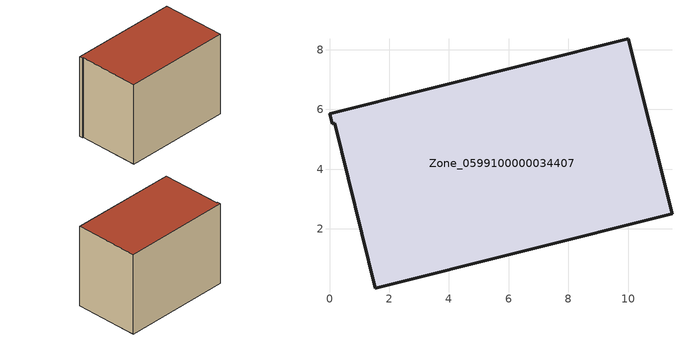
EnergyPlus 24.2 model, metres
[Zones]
Zone_0599100000034407
 floor ground (C_G): 11.46,2.5 1.53,0.02 0.17,5.54 0.09,5.51 0,5.86 10,8.36 z0
 wall outside (C_F): 11.46,2.5 10,8.36 0,5.86 0.09,5.51 0.17,5.54 1.53,0.02 11.46,2.5 z0:7.77
 roof outside (C_R): 1.53,0.02 11.46,2.5 10,8.36 0,5.86 0.09,5.51 0.17,5.54 z7.77
[BUILDING]
Pand.0599100000034407: North Axis=0; Terrain=City; Loads Convergence Tolerance Value=0.04; Temperature Convergence Tolerance Value=0.4; Solar Distribution=FullExterior; Maximum Number of Warmup Days=25; Minimum Number of Warmup Days=1
[Site:Location]
Rotterdam.The.Hague.AP_ZH_NLD Design_Conditions: Latitude=51.96; Longitude=4.45; Time Zone=1; Elevation=-4.5
[SITE:GROUNDTEMPERATURE:BUILDINGSURFACE]
18, 18, 18, 18, 18, 18, 18, 18, 18, 18, 18, 18
[MATERIAL] Thermal Absorptance=0.9; Solar Absorptance=0.7; Visible Absorptance=0.7
Name | Roughness | Thickness | Conductivity | Density | Specific Heat
G.TI.1965-1974 | MediumSmooth | 0.15 | 0.882353 | 540 | 1210
F.TI.1965-1974 | Rough | 0.3 | 0.697674 | 1920 | 840
R.TI.1965-1974 | MediumRough | 0.2 | 0.232558 | 1500 | 1000
[CONSTRUCTION]
C_G: G.TI.1965-1974
C_F: F.TI.1965-1974
C_R: R.TI.1965-1974
[ZONE]
Zone_0599100000034407: Type=1; Multiplier=1; Ceiling Height=Autocalculate; Volume=Autocalculate; Floor Area=autocalculate; Part of Total Floor Area=Yes
[ZONEINFILTRATION:DESIGNFLOWRATE]
Infil_Zone_0599100000034407: Zone or ZoneList or Space or SpaceList=Zone_0599100000034407; Schedule=AlwaysOn; Design Flow Rate Calculation Method=Flow/Area; Flow Rate per Floor Area=0.003; Constant Term Coefficient=1; Temperature Term Coefficient=0; Velocity Term Coefficient=0; Velocity Squared Term Coefficient=0
[HVACTEMPLATE:ZONE:IDEALLOADSAIRSYSTEM]
Zone_0599100000034407: Maximum Heating Supply Air Temperature=50; Minimum Cooling Supply Air Temperature=13; Maximum Heating Supply Air Humidity Ratio=0.0156; Minimum Cooling Supply Air Humidity Ratio=0.0077; Heating Limit=NoLimit; Cooling Limit=NoLimit; Dehumidification Control Type=ConstantSensibleHeatRatio; Cooling Sensible Heat Ratio=0.7; Dehumidification Setpoint=60; Humidification Control Type=None; Humidification Setpoint=30; Outdoor Air Method=None; Outdoor Air Flow Rate per Person=0.00944; Outdoor Air Flow Rate per Zone Floor Area=0; Outdoor Air Flow Rate per Zone=0; Demand Controlled Ventilation Type=None; Outdoor Air Economizer Type=NoEconomizer; Heat Recovery Type=None; Sensible Heat Recovery Effectiveness=0.7; Latent Heat Recovery Effectiveness=0.65
[ZONECONTROL:THERMOSTAT]
ThermostatControl_Zone_0599100000034407: Zone or ZoneList=Zone_0599100000034407; Control Type Schedule=DualSetpointControlType; Control 1=Thermostat_Zone_0599100000034407; Temperature Difference Between Cutout And Setpoint=0
[THERMOSTATSETPOINT:DUALSETPOINT]
Thermostat_Zone_0599100000034407: Heating Setpoint Temperature Schedule=HeatingSetpoint_Zone_0599100000034407; Cooling Setpoint Temperature Schedule=CoolingSetpoint_Zone_0599100000034407
[SCHEDULE:COMPACT]
HeatingSetpoint_Zone_0599100000034407: Through: 12/31, For: AllDays, Until: 24:00, 21
CoolingSetpoint_Zone_0599100000034407: Through: 12/31, For: AllDays, Until: 24:00, 24
DualSetpointControlType: Through: 12/31, For: AllDays, Until: 24:00, 4
AlwaysOn: Through: 12/31, For: AllDays, Until: 24:00, 1
